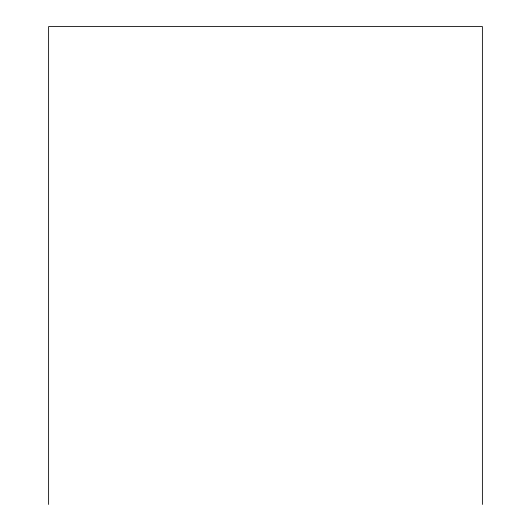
<?xml version="1.0" encoding="UTF-8"?>
<svg xmlns="http://www.w3.org/2000/svg" width="531" height="531" viewBox="0 0 531 531"><rect width="100%" height="100%" fill="white"/><g stroke="black" fill="none" stroke-linecap="round" stroke-linejoin="round"><path stroke-width="0.8" d="M482.387 504.45L482.387 26.55L48.613 26.55L48.613 504.45"/></g></svg>
